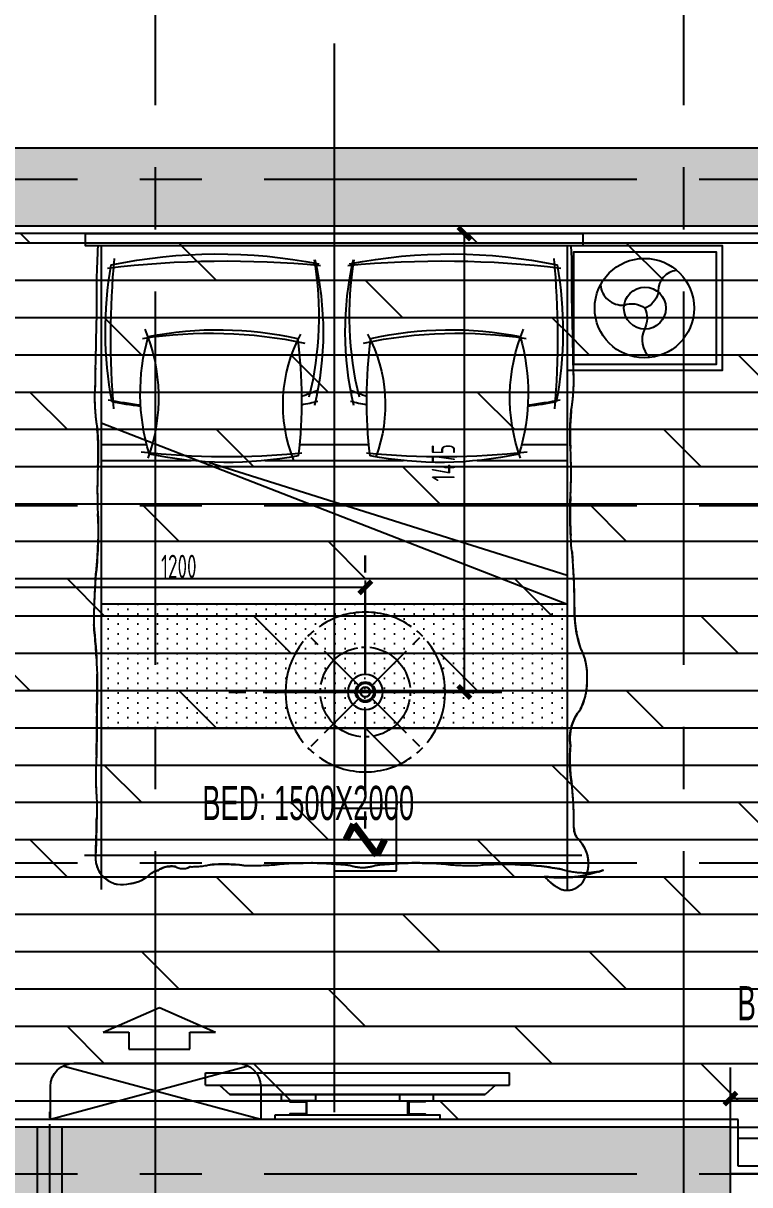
# Model space of a CAD drawing. Header units: millimetres. Extents: x -187744 to 2148, y -49419 to 6550.
# Drawn here: x -11191 to -8853, y -11747 to -8010 of the extents above; entities that cross this region are included whole.
import ezdxf
from ezdxf.enums import TextEntityAlignment as Align

# ---------------------------------------------------------------- set-up
doc = ezdxf.new("R2010")
doc.units = ezdxf.units.MM
doc.header["$LTSCALE"] = 1000
doc.header["$MEASUREMENT"] = 0
doc.set_wipeout_variables(frame=1)
for name, pattern in [('CENTER', [2, 1.25, -0.25, 0.25, -0.25]), ('DASH', [0.35, 0.25, -0.1]), ('DASHED2', [0.375, 0.25, -0.125]), ('HIDDEN2', [0.1875, 0.125, -0.0625]), ('M-CENTER', [1.8, 1.2, -0.2, 0.2, -0.2])]:
    doc.linetypes.add(name, pattern=pattern)
doc.layers.get('Defpoints').update_dxf_attribs({"color": 136})
for name, color, linetype in [('0w-梁1', 4, 'DASHED2'), ('1#f35层以上墙柱-col_建筑$0$1#f35层以上墙柱-col$0$Col_1#_2F$0$0q-柱填充', 251, 'Continuous'), ('AR-DIM-1', 50, 'Continuous'), ('AXIS_TEXT', 50, 'Continuous'), ('B1建筑尺寸', 7, 'Continuous'), ('BS-FURN', 250, 'DASH'), ('DOTE', 138, 'M-CENTER'), ('DS-FINISH', 20, 'Continuous'), ('FC-FLOOR', 138, 'Continuous'), ('FF-FURN', 51, 'Continuous'), ('FF-TEXT', 50, 'Continuous'), ('KT-HOLE', 211, 'Continuous'), ('RC-DIM-2', 50, 'Continuous'), ('RC-LIGHT', 2, 'Continuous'), ('WALL', 160, 'Continuous'), ('厨卫用具', 15, 'Continuous'), ('电讯设备-消防报警', 3, 'Continuous'), ('空_', 6, 'HIDDEN2')]:
    doc.layers.add(name, color=color, linetype=linetype)
doc.styles.add('Arch', font='hbsmall.shx', dxfattribs={"width": 0.75, "bigfont": 'hztxt.shx'})
doc.styles.add('COMPLEX', font='COMPLEX')
doc.styles.add('H-DIM', font='archs.shx', dxfattribs={"width": 0.7})
doc.dimstyles.new('H_DIM_1', dxfattribs={"dimscale": 0, "dimtxt": 2.5, "dimasz": 0.8, "dimexe": 2, "dimexo": 1.5, "dimgap": 0.6, "dimtad": 1, "dimdec": 0, "dimzin": 12, "dimdsep": 46, "dimtxsty": 'H-DIM', "dimblk": 'ARCHTICK', "dimcen": 0.125, "dimclrd": 44, "dimclre": 44, "dimclrt": 50, "dimadec": 0, "dimazin": 0, "dimtfac": 1, "dimtdec": 0, "dimtix": 1, "dimtmove": 2, "dimatfit": 3, "dimldrblk": 'ARCHTICK', "dimfxl": 1, "dimtvp": 1, "dimtolj": 1, "dimtzin": 0, "dimarcsym": 0})

# ---------------------------------------------------------------- blocks, each defined once
blk = doc.blocks.new('400X500床头几')
blk.add_wipeout([(-250, 225), (250, 225), (250, -175), (-250, -175)])
at = {"linetype": 'Continuous'}
blk.add_lwpolyline([(250, 225), (-250, 225), (-250, -175), (250, -175)], close=True, dxfattribs=at)
at = {"color": 59, "linetype": 'Continuous'}
blk.add_lwpolyline([(230, 205), (-230, 205), (-230, -155), (230, -155)], close=True, dxfattribs=at)
for points in [[(0, 25, -0.228099), (1.6, 92.5, 0.317646), (-15.8, 184.1)], [(-102.8, -96.3, 0.398826), (-43, -29.8, -0.069197), (-42.2, -22.9, -0.240714), (0, 25, 0.240714)], [(142.9, -50, 0.414712), (66.8, 15.3, -0.258086), (0, 25)]]:
    blk.add_lwpolyline(points, format="xyb", dxfattribs=at)
at = {"linetype": 'Continuous'}
blk.add_circle((1.6, 25), 160, dxfattribs=at)
at = {"color": 57, "linetype": 'Continuous'}
blk.add_circle((0, 25), 67.5, dxfattribs=at)
blk = doc.blocks.new('RT65HYHRTGRT')
for p, q in [((-489, 110), (-489, 150)), ((-489, 150), (489, 150)), ((489, 110), (489, 150)), ((-489, 110), (489, 110)), ((-444.1, 110), (-410.6, 80)), ((-410.6, 80), (410.6, 80)), ((410.6, 80), (-410.6, 80)), ((444.1, 110), (410.6, 80))]:
    blk.add_line(p, q)
at = {"linetype": 'ByBlock'}
for points in [[(-245, 80), (-135, 80), (-135, 60), (-245, 60)], [(245, 80), (135, 80), (135, 60), (245, 60)], [(-265, 15), (265, 15), (265, 0), (-265, 0)]]:
    blk.add_lwpolyline(points, close=True, dxfattribs=at)
at = {"color": 136, "linetype": 'ByBlock'}
for points in [[(-217.5, 15), (-162.5, 15), (-162.5, 60), (-217.5, 60), (-217.5, 57), (-165.5, 57), (-165.5, 18), (-217.5, 18)], [(217.5, 15), (162.5, 15), (162.5, 60), (217.5, 60), (217.5, 57), (165.5, 57), (165.5, 18), (217.5, 18)]]:
    blk.add_lwpolyline(points, close=True, dxfattribs=at)
blk = doc.blocks.new('A$C5D74754A')
at = {"color": 250}
blk.add_wipeout([(-750, -2000), (750, -2000), (750, -40), (-750, -40)], dxfattribs=at)
at = {"linetype": 'Continuous'}
h = blk.add_hatch(dxfattribs=at)
h.set_pattern_fill('DOTS', color=250, scale=20, angle=90, style=0)
h.set_pattern_definition([(90, (-33246.732, -179201.454), (-31.75, 15.875), [0, -31.75])])
h.paths.add_polyline_path([(-750, -1191.6), (-750, -1591.6), (750, -1591.6), (750, -1191.6)])
at = {"color": 251, "linetype": 'CENTER', "ltscale": 10}
blk.add_line((0, 611.5), (0, -2826.8), dxfattribs=at)
at = {"color": 0, "linetype": 'Continuous'}
for p, q in [((-750, -40), (-750, -2110.1)), ((750, -40), (750, -2110.1)), ((803.8, -2000), (-796.7, -2000))]:
    blk.add_line(p, q, dxfattribs=at)
at = {"color": 59, "linetype": 'Continuous'}
for p, q in [((750, -608.6), (-747.3, -1191.6)), ((-750, -679.6), (-603.2, -679.6)), ((-111.8, -679.6), (111.8, -679.6)), ((603.2, -679.6), (750, -679.6)), ((-460.2, -730.4), (-750, -730.4)), ((402.8, -736.2), (-750, -1098.9)), ((223.4, -730.4), (-223.4, -730.4)), ((750, -730.4), (460.2, -730.4))]:
    blk.add_line(p, q, dxfattribs=at)
at = {"color": 55, "linetype": 'Continuous'}
for p, q in [((750, -1191.6), (-750, -1191.6)), ((750, -1591.6), (-750, -1591.6))]:
    blk.add_line(p, q, dxfattribs=at)
at = {"color": 0, "linetype": 'Continuous'}
blk.add_lwpolyline([(-800, 0), (-800, -40), (800, -40), (800, 0), (-800, 0), (-800, -40)], dxfattribs=at)
at = {"color": 250, "linetype": 'Continuous'}
blk.add_lwpolyline([(764.4, -1542.6, 0.011501), (765.4, -1678.1, -0.027887), (764.1, -1831.9, 0.011645), (768.1, -2003.7, -0.522577), (657.1, -2091, -0.144021), (599, -2067.2, 0.173239), (565.8, -2048.7, 0.167481), (557.6, -2043.4, 0.159493), (509.9, -2036.9, -0.276026), (463.5, -2036.8, -0.058945), (399.6, -2030.6, 0.046791), (290.8, -2032.6, -0.023628), (190.8, -2030.5, 0.055897), (-51.3, -2032.9, -0.053528), (-91.8, -2039.8, -0.053528), (-132.3, -2032.9, 0.055897), (-374.4, -2030.5, -0.026973), (-462, -2032.6, 0.036947), (-599.8, -2030.6, 0.036442), (-734.8, -2045.7, -0.141351), (-865.6, -2048.2, 0.119346), (-678.1, -2068.6, -0.123892), (-731.4, -2110, -0.37589), (-805.7, -2076.7, -0.329446), (-788.7, -1951.9, 0.211134), (-771.8, -1910.9, -0.024888), (-765.1, -1773.9, 0.06219), (-760.4, -1646.7, 0.218233), (-793, -1530.5, -0.123513), (-814.3, -1430.6, -0.129887), (-793.7, -1334.7, 0.095063), (-773.8, -1202.3, -0.016498), (-768.2, -1052.3, 0.039412), (-760.4, -846.3, -0.025508), (-760.4, -692.1, 0.038458), (-763, -568.4, -0.058958), (-769.7, -431.3, -0.00267), (-764.9, -202.8, -0.013848), (-763.2, -40, -0.011292)], format="xyb", dxfattribs=at)
at = {"color": 57, "linetype": 'Continuous'}
for points in [[(760.6, -40, -0.018567), (764.9, -258.2, -0.00267), (769.7, -486.8, -0.058958), (763, -623.8, 0.038458), (760.4, -747.5, -0.025508), (760.4, -901.7, 0.039412), (768.2, -1107.7, -0.016498), (773.8, -1257.7)], [(773.8, -1257.7, 0.037552), (764.4, -1542.6)]]:
    blk.add_lwpolyline(points, format="xyb", dxfattribs=at)
at = {"color": 53, "linetype": 'Continuous'}
for centre, radius, start, end in [((-375.6, -1736.1), 1670.5, 78.7435, 101.8275), ((375.6, -1736.1), 1670.5, 78.1725, 101.2565), ((501.8, -312.9), 1238, 170.1485, 190.6384), ((-1054, -317.2), 1018.5, 346.621, 13.2374), ((1054, -317.2), 1018.5, 166.7626, 193.379), ((-501.8, -312.9), 1238, 349.3616, 9.8515), ((37.8, -514.4), 661.9, 163.9263, 197.1409), ((-373.6, -1488.4), 1178.9, 77.4734, 100.9863), ((373.6, -1488.4), 1178.9, 79.0137, 102.5266), ((-37.8, -514.4), 661.9, 342.8591, 16.0737), ((-1610, -535.4), 1505.1, 353.1514, 7.5533), ((1610, -535.4), 1505.1, 172.4467, 186.8486), ((-453.6, 793.5), 1360.3, 258.9234, 262.854), ((-266.2, 296.2), 863.1, 280.7671, 284.3206), ((266.2, 296.2), 863.1, 255.6794, 259.2329), ((453.6, 793.5), 1360.3, 277.146, 281.0766), ((-341.8, 470.4), 1206.6, 257.8979, 280.804), ((341.8, 470.4), 1206.6, 259.196, 282.1021)]:
    blk.add_arc(centre, radius, start, end, dxfattribs=at)
at = {"color": 59, "linetype": 'Continuous'}
for centre, radius, start, end in [((-349, -3271.7), 3183.5, 84.5029, 96.8565), ((1911.4, -333.4), 2630.3, 174.4826, 185.0365), ((-1140.6, -265.1), 1091.3, 346.1307, 9.5201), ((349, -3271.7), 3183.5, 83.1435, 95.4971), ((1140.6, -265.1), 1091.3, 170.4799, 193.8693), ((-1911.4, -333.4), 2630.3, 354.9635, 5.5174), ((-397.2, -1785.4), 1464.7, 78.0733, 98.6469), ((-1138.5, -527.6), 573.1, 340.1161, 22.5374), ((316.9, -550.5), 481.3, 151.9201, 200.3975), ((397.2, -1785.4), 1464.7, 81.3531, 101.9267), ((-316.9, -550.5), 481.3, 338.0476, 28.0799), ((1138.5, -527.6), 573.1, 157.4626, 199.8839), ((-322.5, 136), 695.2, 288.2384, 292.9676), ((322.5, 136), 695.2, 247.0324, 251.7616), ((-507.4, 530.6), 1088.8, 258.3661, 263.9028), ((507.4, 530.6), 1088.8, 276.0972, 281.6339), ((-348.4, 1658.4), 2377.3, 263.4156, 275.9103), ((348.4, 1658.4), 2377.3, 264.0897, 276.5844)]:
    blk.add_arc(centre, radius, start, end, dxfattribs=at)
blk = doc.blocks.new('空调室内挂机')
at = {"layer": '厨卫用具', "ltscale": 0.6}
for p, q in [((-171.9, -298.4), (0, 338.3)), ((0, 338.3), (-105.6, 338.3)), ((0, -338.3), (0, 338.3)), ((-180.6, 263.3), (-180.6, -263.3)), ((0, -338.3), (-171.9, 298.4)), ((-281.2, 168.7), (-360.4, -12.1)), ((-281.2, 168.7), (-281.2, 86.5)), ((-281.2, 86.5), (-225.8, 86.5)), ((-225.8, 86.5), (-225.8, -110.6)), ((-360.4, -12.1), (-281.2, -192.8)), ((-225.8, -110.6), (-281.2, -110.6)), ((-281.2, -110.6), (-281.2, -192.8)), ((-105.6, -338.3), (0, -338.3))]:
    blk.add_line(p, q, dxfattribs=at)
for centre, start, end in [((-105.6, 263.3), 90, 180), ((-105.6, -263.3), 180, 270)]:
    blk.add_arc(centre, 75, start, end, dxfattribs=at)
blk = doc.blocks.new('QBLOCK2019073115112111')
at = {"layer": 'DOTE'}
for p, q in [((-5092.1, -4386.9), (-5092.1, 4572.4)), ((-3392.1, -4386.9), (-3392.1, 4572.4)), ((-6542.9, 2575.1), (6625.8, 2575.1)), ((-6542.9, 1525.1), (6625.8, 1525.1)), ((-6542.9, 375.1), (6625.8, 375.1)), ((-6542.9, -624.9), (6625.8, -624.9))]:
    blk.add_line(p, q, dxfattribs=at)
at = {"layer": 'AXIS_TEXT', "style": 'COMPLEX', "width": 1.041667}
for p, p2 in [((-5892.1, 5527.8), (-5692.1, 5527.8)), ((-5892.1, 5527.8), (-5692.1, 5527.8)), ((-5192.1, 5527.8), (-4992.1, 5527.8)), ((-5192.1, 5527.8), (-4992.1, 5527.8)), ((-3492.1, 5527.8), (-3292.1, 5527.8)), ((-3492.1, 5527.8), (-3292.1, 5527.8)), ((-2592.1, 5527.8), (-2392.1, 5527.8)), ((-2592.1, 5527.8), (-2392.1, 5527.8)), ((-192.1, 5527.8), (7.9, 5527.8)), ((-192.1, 5527.8), (7.9, 5527.8)), ((2707.9, 5527.8), (2907.9, 5527.8)), ((2707.9, 5527.8), (2907.9, 5527.8)), ((4507.9, 5527.8), (4707.9, 5527.8)), ((4507.9, 5527.8), (4707.9, 5527.8)), ((5507.9, 5527.8), (5707.9, 5527.8)), ((5507.9, 5527.8), (5707.9, 5527.8)), ((-7660.5, 3713.1), (-7460.5, 3713.1)), ((-7660.5, 3713.1), (-7460.5, 3713.1)), ((7521.1, 3713.1), (7521.6, 3713.1)), ((7521.1, 3713.1), (7521.6, 3713.1)), ((-7660.5, 2463.1), (-7460.5, 2463.1)), ((-7660.5, 2463.1), (-7460.5, 2463.1)), ((7521.1, 2463.1), (7521.6, 2463.1)), ((7521.1, 2463.1), (7521.6, 2463.1)), ((-7660.5, 1413.1), (-7460.5, 1413.1)), ((-7660.5, 1413.1), (-7460.5, 1413.1)), ((7521.1, 1413.1), (7521.6, 1413.1)), ((7521.1, 1413.1), (7521.6, 1413.1)), ((-7660.5, 263.1), (-7460.5, 263.1)), ((-7660.5, 263.1), (-7460.5, 263.1)), ((7521.1, 263.1), (7521.6, 263.1)), ((7521.1, 263.1), (7521.6, 263.1)), ((-7660.5, -736.9), (-7460.5, -736.9)), ((-7660.5, -736.9), (-7460.5, -736.9)), ((7521.1, -736.9), (7521.6, -736.9)), ((7521.1, -736.9), (7521.6, -736.9)), ((-7660.5, -1436.9), (-7460.5, -1436.9)), ((-7660.5, -1436.9), (-7460.5, -1436.9)), ((7521.1, -1436.9), (7521.6, -1436.9)), ((7521.1, -1436.9), (7521.6, -1436.9)), ((-7660.5, -2536.9), (-7460.5, -2536.9)), ((-7660.5, -2536.9), (-7460.5, -2536.9)), ((7521.1, -2536.9), (7521.6, -2536.9)), ((7521.1, -2536.9), (7521.6, -2536.9)), ((-7660.5, -4136.9), (-7460.5, -4136.9)), ((-7660.5, -4136.9), (-7460.5, -4136.9)), ((7521.1, -4136.9), (7521.6, -4136.9)), ((7521.1, -4136.9), (7521.6, -4136.9)), ((-5892.1, -5349.9), (-5891.6, -5349.9)), ((-5892.1, -5349.9), (-5891.6, -5349.9)), ((-5192.1, -5349.9), (-5191.6, -5349.9)), ((-5192.1, -5349.9), (-5191.6, -5349.9)), ((-3492.1, -5351.1), (-3491.6, -5351.1)), ((-3492.1, -5351.1), (-3491.6, -5351.1)), ((-2592.1, -5349.9), (-2591.6, -5349.9)), ((-2592.1, -5349.9), (-2591.6, -5349.9)), ((-192.1, -5349.9), (-191.6, -5349.9)), ((-192.1, -5349.9), (-191.6, -5349.9)), ((2707.9, -5349.9), (2708.4, -5349.9)), ((2707.9, -5349.9), (2708.4, -5349.9)), ((4507.9, -5349.9), (4508.4, -5349.9)), ((4507.9, -5349.9), (4508.4, -5349.9)), ((5507.9, -5349.9), (5508.4, -5349.9)), ((5507.9, -5349.9), (5508.4, -5349.9))]:
    blk.add_attdef('A', text='', height=224, dxfattribs=at).set_placement(p, p2, align=Align.FIT)
blk = doc.blocks.new('A$C640C06CE')
at = {"color": 1, "linetype": 'Continuous'}
for p, q in [((0, 610.6), (0, 534.3)), ((0, 534.3), (0, 610.6)), ((0, 458), (0, 78.3)), ((0, 78.3), (0, 458)), ((-242.9, 242.9), (-212.5, 212.5)), ((-212.5, 212.5), (-242.9, 242.9)), ((212.5, 212.5), (242.9, 242.9)), ((242.9, 242.9), (212.5, 212.5)), ((-182.2, 182.2), (-31.1, 31.1)), ((-31.1, 31.1), (-182.2, 182.2)), ((31.1, 31.1), (182.2, 182.2)), ((182.2, 182.2), (31.1, 31.1)), ((610.6, 0), (534.3, 0)), ((534.3, 0), (610.6, 0)), ((-610.6, 0), (-534.3, 0)), ((-534.3, 0), (-610.6, 0)), ((-458, 0), (-78.3, 0)), ((-78.3, 0), (-458, 0)), ((-182.2, -182.2), (-31.1, -31.1)), ((-31.1, -31.1), (-182.2, -182.2)), ((31.1, -31.1), (182.2, -182.2)), ((182.2, -182.2), (31.1, -31.1)), ((78.3, 0), (458, 0)), ((458, 0), (78.3, 0)), ((0, -78.3), (0, -458)), ((0, -458), (0, -78.3)), ((-242.9, -242.9), (-212.5, -212.5)), ((-212.5, -212.5), (-242.9, -242.9)), ((212.5, -212.5), (242.9, -242.9)), ((242.9, -242.9), (212.5, -212.5)), ((0, -534.3), (0, -610.6)), ((0, -610.6), (0, -534.3))]:
    blk.add_line(p, q, dxfattribs=at)
at = {"color": 1, "linetype": 'Continuous', "extrusion": (0, 0, -1)}
for major_axis, start_param, end_param in [((-357.7, 0), 0.888621, 2.252972), ((349.2, 77.9), 4.06277, 4.162216), ((349.2, 77.9), 4.06277, 4.162216), ((-349.2, 77.9), 2.120969, 2.220415), ((-349.2, 77.9), 2.120969, 2.220415), ((-357.7, 1.2), -0.003333, 0.613772), ((357.7, 1.2), -0.613772, 0.003333), ((78.3, 0), 0.000513, 6.283698), ((78.3, 1), 3.385592, 4.494095), ((-78.3, 1), 1.78909, 2.897593), ((-39.1, 0.4), 3.131185, 9.41437), ((39.1, 0.4), 3.382419, 4.490922), ((-39.1, 0.4), 1.792263, 2.900766), ((357.7, 1.2), 2.52782, 3.144925), ((-78.3, 1), -1.352502, -0.243999), ((-39.1, 0.4), -1.349329, -0.240826), ((39.1, 0.4), 0.240826, 1.349329), ((78.3, 1), 0.243999, 1.352502), ((-357.7, 1.2), 3.13826, 3.755365), ((-349.2, 77.9), -1.020623, -0.921177), ((-349.2, 77.9), -1.020623, -0.921177), ((349.2, 77.9), 0.921177, 1.020623), ((349.2, 77.9), 0.921177, 1.020623), ((-357.7, 0), 4.030214, 5.394564)]:
    blk.add_ellipse((0, 0), major_axis=major_axis, ratio=1, start_param=start_param, end_param=end_param, dxfattribs=at)
at = {"color": 1, "linetype": 'Continuous'}
for major_axis, start_param, end_param in [((-141.1, 143.5), -0.608759, 0.008346), ((-145.8, 138.7), -0.825662, -0.726216), ((-145.8, 138.7), -0.825662, -0.726216), ((-142.5, 142), 4.028499, 5.392849), ((-144.3, 140.2), -0.014456, 0.602649), ((-171.4, 105.5), 0.467757, 0.567203), ((-171.4, 105.5), 0.467757, 0.567203), ((-32.1, 30.1), 3.109878, 9.393063), ((-32.1, 30.1), 0.2, 1.308503), ((-14.8, 16.2), 3.186593, 9.469778), ((-31, 31.2), -1.336602, -0.228099), ((-15.1, 16), 0.25847, 1.366973), ((-16.1, 15), -1.374959, -0.266456), ((-15.1, 16), 3.400063, 4.508566), ((-32.1, 30.1), 3.341592, 4.450095), ((-171.4, 105.5), 3.609349, 3.708795), ((-171.4, 105.5), 3.609349, 3.708795), ((-142.5, 142), 0.886906, 2.251257), ((-31, 31.2), 1.804991, 2.913494), ((-16.1, 15), 1.766633, 2.875136), ((-144.3, 140.2), 3.127137, 3.744242), ((-141.1, 143.5), 2.532833, 3.149938), ((-145.8, 138.7), 2.315931, 2.415377), ((-145.8, 138.7), 2.315931, 2.415377)]:
    blk.add_ellipse((0, 0), major_axis=major_axis, ratio=1, start_param=start_param, end_param=end_param, dxfattribs=at)
blk = doc.blocks.new('I-Smk')
at = {"layer": '电讯设备-消防报警', "color": 151, "const_width": 45}
for points in [[(-100, 75), (0, 125)], [(100, -75), (-100, 75)], [(100, -75), (0, -125)]]:
    blk.add_lwpolyline(points, dxfattribs=at)
blk = doc.blocks.new('I-SMK2')
at = {"layer": '电讯设备-消防报警'}
blk.add_lwpolyline([(-200, 200), (200, 200), (200, -200), (-200, -200)], close=True, dxfattribs=at)
at = {"layer": '电讯设备-消防报警', "color": 151, "const_width": 45}
for points in [[(-100, 75), (0, 125)], [(-100, 75), (0, 125)], [(100, -75), (-100, 75)], [(100, -75), (-100, 75)], [(100, -75), (0, -125)], [(100, -75), (0, -125)]]:
    blk.add_lwpolyline(points, dxfattribs=at)
at = {"layer": '电讯设备-消防报警'}
blk.add_blockref('I-Smk', (0, 0), dxfattribs=at)
blk = doc.blocks.new('_ArchTick')
at = {"color": 0, "linetype": 'ByBlock', "const_width": 0.4}
blk.add_lwpolyline([(-0.5, -0.5), (0.5, 0.5)], dxfattribs=at)
blk = doc.blocks.new('*D126')
at = {"layer": 'Defpoints', "color": 0, "linetype": 'ByBlock', "transparency": 16777216}
for p in [(-10419.4, -8686.5, 0), (-9771.3, -8686.5), (-10419.4, -10161.5)]:
    blk.add_point(p, dxfattribs=at)
at = {"layer": 'RC-DIM-2', "color": 44, "linetype": 'ByBlock', "lineweight": -2, "transparency": 16777216}
for p, q in [((-10344.4, -8686.5), (-9671.3, -8686.5)), ((-9771.3, -10161.5), (-9771.3, -8686.5)), ((-10344.4, -10161.5), (-9671.3, -10161.5))]:
    blk.add_line(p, q, dxfattribs=at)
at = {"layer": 'RC-DIM-2', "color": 44, "linetype": 'ByBlock', "lineweight": -2, "transparency": 16777216, "xscale": 40.00000000000002, "yscale": 40.00000000000002, "zscale": 40.00000000000002}
for p, rotation in [((-9771.3, -8686.5), 90), ((-9771.3, -10161.5), 270)]:
    blk.add_blockref('_ArchTick', p, dxfattribs=dict(at, rotation=rotation))
at = {"layer": 'RC-DIM-2', "color": 50, "linetype": 'ByBlock', "transparency": 16777216, "insert": (-9838.8, -9424), "char_height": 75, "attachment_point": 5, "rotation": 90, "style": 'H-DIM'}
blk.add_mtext('\\A1;1475', dxfattribs=at)
blk = doc.blocks.new('*D127')
at = {"layer": 'Defpoints', "color": 0, "linetype": 'ByBlock', "transparency": 16777216}
for p in [(-11290.7, -9727.4), (-10090.2, -9727.4, 0), (-11290.7, -9824.9)]:
    blk.add_point(p, dxfattribs=at)
at = {"layer": 'RC-DIM-2', "color": 44, "linetype": 'ByBlock', "lineweight": -2, "transparency": 16777216}
for p, q in [((-11290.7, -9802.4), (-11290.7, -9924.9)), ((-10090.2, -9824.9), (-11290.7, -9824.9)), ((-10090.2, -9802.4), (-10090.2, -9924.9))]:
    blk.add_line(p, q, dxfattribs=at)
at = {"layer": 'RC-DIM-2', "color": 44, "linetype": 'ByBlock', "lineweight": -2, "transparency": 16777216, "xscale": 40.00000000000002, "yscale": 40.00000000000002, "zscale": 40.00000000000002, "rotation": 180}
blk.add_blockref('_ArchTick', (-11290.7, -9824.9), dxfattribs=at)
at = {"layer": 'RC-DIM-2', "color": 44, "linetype": 'ByBlock', "lineweight": -2, "transparency": 16777216, "xscale": 40.00000000000002, "yscale": 40.00000000000002, "zscale": 40.00000000000002}
blk.add_blockref('_ArchTick', (-10090.2, -9824.9), dxfattribs=at)
at = {"layer": 'RC-DIM-2', "color": 50, "linetype": 'ByBlock', "transparency": 16777216, "insert": (-10690.4, -9757.4), "char_height": 75, "attachment_point": 5, "style": 'H-DIM'}
blk.add_mtext('\\A1;1200', dxfattribs=at)
blk = doc.blocks.new('A$C1E787874')
for p, q in [((0, 40), (200, 40)), ((0, -40), (200, -40))]:
    blk.add_line(p, q)
at = {"linetype": 'DASH', "ltscale": 0.2}
blk.add_line((-50, 0), (250, 0), dxfattribs=at)
blk = doc.blocks.new('B1柱子')
at = {"layer": '1#f35层以上墙柱-col_建筑$0$1#f35层以上墙柱-col$0$Col_1#_2F$0$0q-柱填充'}
h = blk.add_hatch(color=256, dxfattribs=at)
h.dxf.hatch_style = 1
h.paths.add_polyline_path([(613491.3, 98134.3), (613491.3, 97534.3), (613741.3, 97534.3), (613741.3, 97884.3), (616791.3, 97884.3), (616791.3, 96234.4), (616991.3, 96234.4), (616991.3, 98584.3), (616991.3, 99384.3), (616741.3, 99384.3), (616741.3, 98134.3)])
h = blk.add_hatch(color=256, dxfattribs=at)
h.dxf.hatch_style = 1
h.paths.add_polyline_path([(613491.3, 95334.3), (613491.3, 94734.4), (614191.3, 94734.3), (614191.3, 94334.4), (614441.3, 94334.4), (614441.3, 94734.4), (615891.3, 94734.3), (615891.3, 94334.4), (616141.3, 94334.4), (616141.3, 94984.3), (613741.3, 94984.3), (613741.3, 95334.3)])
at = {"layer": 'WALL'}
for points in [[(613491.3, 98134.3), (613491.3, 97534.3), (613741.3, 97534.3), (613741.3, 97884.3), (616791.3, 97884.3), (616791.3, 96234.4), (616991.3, 96234.4), (616991.3, 98584.3), (616991.3, 98584.3), (616991.3, 99384.3), (616741.3, 99384.3), (616741.3, 98134.3)], [(613491.3, 95334.3), (613491.3, 94734.4), (614191.3, 94734.3), (614191.3, 94334.4), (614441.3, 94334.4), (614441.3, 94734.4), (615891.3, 94734.3), (615891.3, 94334.4), (616141.3, 94334.4), (616141.3, 94984.3), (613741.3, 94984.3), (613741.3, 95334.3)]]:
    blk.add_lwpolyline(points, close=True, dxfattribs=at)
at = {"layer": 'KT-HOLE', "rotation": 90}
for p in [(613951.3, 94784.2), (613951.3, 94734.2)]:
    blk.add_blockref('A$C1E787874', p, dxfattribs=at)
blk = doc.blocks.new('liang00000000')
at = {"layer": '0w-梁1', "linetype": 'DASHED2'}
blk.add_line((4069398.2, -1397655.4), (4077148.2, -1397655.3), dxfattribs=at)
blk = doc.blocks.new('A$C5A535B59')
at = {"layer": 'BS-FURN', "ltscale": 0.5}
h = blk.add_hatch(dxfattribs=at)
h.set_pattern_fill('DOTS', color=256, scale=20, angle=90, style=0)
h.set_pattern_definition([(90, (31716.882, -173026.844), (31.75, 15.875), [0, -31.75])])
h.paths.add_polyline_path([(-2279.9, 4983), (-2279.9, 4583), (-779.9, 4583), (-779.9, 4983)])
for p, q in [((-1529.9, 6786.1), (-1529.9, 3347.8)), ((-2279.9, 6134.6), (-2279.9, 4064.5)), ((-779.9, 6134.6), (-779.9, 4064.5)), ((-2279.9, 5566.1), (-782.6, 4983)), ((-2133.1, 5495), (-2279.9, 5495)), ((-1418.1, 5495), (-1641.6, 5495)), ((-779.9, 5495), (-926.6, 5495)), ((-2279.9, 5444.2), (-1990, 5444.2)), ((-1932.6, 5438.4), (-779.9, 5075.7)), ((-1753.3, 5444.2), (-1306.4, 5444.2)), ((-1069.7, 5444.2), (-779.9, 5444.2)), ((-2279.9, 4983), (-779.9, 4983)), ((-2279.9, 4583), (-779.9, 4583)), ((-2333.6, 4174.6), (-733.1, 4174.6)), ((-1943.9, 3434.6), (-1943.9, 3474.6)), ((-1943.9, 3474.6), (-965.9, 3474.6)), ((-965.9, 3434.6), (-965.9, 3474.6)), ((-1943.9, 3434.6), (-965.9, 3434.6)), ((-1899, 3434.6), (-1865.5, 3404.6)), ((-1865.5, 3404.6), (-1044.2, 3404.6)), ((-1044.2, 3404.6), (-1865.5, 3404.6)), ((-1010.7, 3434.6), (-1044.2, 3404.6))]:
    blk.add_line(p, q, dxfattribs=at)
at = {"layer": 'BS-FURN', "ltscale": 0.5, "elevation": 0}
blk.add_lwpolyline([(-729.9, 6174.6), (-729.9, 6134.6), (-2329.9, 6134.6), (-2329.9, 6174.6), (-729.9, 6174.6), (-729.9, 6134.6)], dxfattribs=at)
for points in [[(-2290.5, 6134.6, 0.018567), (-2294.7, 5916.4, 0.00267), (-2299.5, 5687.9, 0.058958), (-2292.9, 5550.8, -0.038458), (-2290.3, 5427.1, 0.025508), (-2290.3, 5272.9, -0.039412), (-2298, 5066.9, 0.016498), (-2303.7, 4916.9)], [(-2294.2, 4632.1, -0.011501), (-2295.3, 4496.5, 0.027887), (-2294, 4342.7, -0.011645), (-2297.9, 4170.9, 0.522577), (-2187, 4083.6, 0.144021), (-2128.8, 4107.4, -0.173239), (-2095.6, 4125.9, -0.167481), (-2087.5, 4131.2, -0.159493), (-2039.8, 4137.7, 0.276026), (-1993.4, 4137.8, 0.058945), (-1929.5, 4144, -0.046791), (-1820.7, 4142, 0.023628), (-1720.7, 4144.1, -0.055897), (-1478.6, 4141.7, 0.053528), (-1438, 4134.9, 0.053528), (-1397.5, 4141.7, -0.055897), (-1155.4, 4144.1, 0.026973), (-1067.8, 4142, -0.036947), (-930, 4144, -0.036442), (-795.1, 4128.9, 0.141351), (-664.2, 4126.4, -0.119346), (-851.8, 4106.1, 0.123892), (-798.4, 4064.6, 0.37589), (-724.2, 4097.9, 0.329446), (-741.2, 4222.7, -0.211134), (-758.1, 4263.7, 0.024888), (-764.8, 4400.7, -0.06219), (-769.5, 4527.9, -0.218233), (-736.8, 4644.1, 0.123513), (-715.5, 4744, 0.129887), (-736.2, 4839.9, -0.095063), (-756, 4972.3, 0.016498), (-761.7, 5122.3, -0.039412), (-769.4, 5328.3, 0.025508), (-769.4, 5482.5, -0.038458), (-766.8, 5606.2, 0.058958), (-760.2, 5743.3, 0.00267), (-765, 5971.8, 0.013848), (-766.6, 6134.6, 0.011292)], [(-427.1, 6055.9, 0.398826), (-486.9, 5989.4, -0.069197), (-487.6, 5982.5, -0.240714), (-529.9, 5934.6, 0.240714)], [(-672.8, 6009.6, 0.414712), (-596.7, 5944.3, -0.258086), (-529.9, 5934.6)], [(-529.9, 5934.6, -0.228099), (-531.5, 5867.1, 0.317646), (-514.1, 5775.6)], [(-2303.7, 4916.9, -0.037552), (-2294.2, 4632.1)]]:
    blk.add_lwpolyline(points, format="xyb", dxfattribs=at)
for points in [[(-779.9, 5734.6), (-279.9, 5734.6), (-279.9, 6134.6), (-779.9, 6134.6)], [(-759.9, 5754.6), (-299.9, 5754.6), (-299.9, 6114.6), (-759.9, 6114.6)]]:
    blk.add_lwpolyline(points, close=True, dxfattribs=at)
at = {"layer": 'BS-FURN', "ltscale": 0.5}
for points in [[(-1699.9, 3404.6), (-1589.9, 3404.6), (-1589.9, 3384.6), (-1699.9, 3384.6)], [(-1209.9, 3404.6), (-1319.9, 3404.6), (-1319.9, 3384.6), (-1209.9, 3384.6)], [(-1672.4, 3339.6), (-1617.4, 3339.6), (-1617.4, 3384.6), (-1672.4, 3384.6), (-1672.4, 3381.6), (-1620.4, 3381.6), (-1620.4, 3342.6), (-1672.4, 3342.6)], [(-1237.4, 3339.6), (-1292.4, 3339.6), (-1292.4, 3384.6), (-1237.4, 3384.6), (-1237.4, 3381.6), (-1289.4, 3381.6), (-1289.4, 3342.6), (-1237.4, 3342.6)], [(-1719.9, 3339.6), (-1189.9, 3339.6), (-1189.9, 3324.6), (-1719.9, 3324.6)]]:
    blk.add_lwpolyline(points, close=True, dxfattribs=at)
for centre, radius in [((-531.5, 5934.6), 160), ((-529.9, 5934.6), 67.5)]:
    blk.add_circle(centre, radius, dxfattribs=at)
for centre, radius, start, end in [((381.5, 5841.2), 2630.3, 174.4826, 185.0365), ((-1905.4, 4438.5), 1670.5, 78.7435, 101.8275), ((-1154.3, 4438.5), 1670.5, 78.1725, 101.2565), ((-3441.2, 5841.2), 2630.3, 354.9635, 5.5174), ((-1028.1, 5861.7), 1238, 170.1485, 190.6384), ((-1878.8, 2902.9), 3183.5, 84.5029, 96.8565), ((-2670.4, 5909.5), 1091.3, 346.1307, 9.5201), ((-2583.9, 5857.4), 1018.5, 346.621, 13.2374), ((-475.8, 5857.4), 1018.5, 166.7626, 193.379), ((-1180.9, 2902.9), 3183.5, 83.1435, 95.4971), ((-389.3, 5909.5), 1091.3, 170.4799, 193.8693), ((-2031.6, 5861.7), 1238, 349.3616, 9.8515), ((-2668.3, 5647), 573.1, 340.1161, 22.5374), ((-391.4, 5647), 573.1, 157.4626, 199.8839), ((-1492.1, 5660.2), 661.9, 163.9263, 197.1409), ((-1927, 4389.2), 1464.7, 78.0733, 98.6469), ((-1903.5, 4686.2), 1178.9, 77.4734, 100.9863), ((-1212.9, 5624.1), 481.3, 151.9201, 201.9524), ((-3139.8, 5639.2), 1505.1, 353.1514, 7.5533), ((-1132.7, 4389.2), 1464.7, 81.3531, 101.9267), ((80.1, 5639.2), 1505.1, 172.4467, 186.8486), ((-1846.8, 5624.1), 481.3, 339.6025, 28.0799), ((-1156.2, 4686.2), 1178.9, 79.0137, 102.5266), ((-1567.6, 5660.2), 661.9, 342.8591, 16.0737), ((-1852.3, 6310.6), 695.2, 288.2384, 292.9676), ((-1207.4, 6310.6), 695.2, 247.0324, 251.7616), ((-2037.3, 6705.2), 1088.8, 258.3661, 263.9028), ((-1983.5, 6968.1), 1360.3, 258.9234, 262.854), ((-1796.1, 6470.8), 863.1, 280.7671, 284.3206), ((-1263.6, 6470.8), 863.1, 255.6794, 259.2329), ((-1076.2, 6968.1), 1360.3, 277.146, 281.0766), ((-1022.4, 6705.2), 1088.8, 276.0972, 281.6339), ((-1878.2, 7833), 2377.3, 263.4156, 275.9103), ((-1871.6, 6645), 1206.6, 257.8979, 280.804), ((-1181.5, 7833), 2377.3, 264.0897, 276.5844), ((-1188.1, 6645), 1206.6, 259.196, 282.1021)]:
    blk.add_arc(centre, radius, start, end, dxfattribs=at)
blk = doc.blocks.new('*D456')
at = {"layer": 'AR-DIM-1', "color": 44, "lineweight": -2, "transparency": 16777216}
for p, q in [((-8915.4, -11636.5), (-8915.4, -11369.2)), ((-7465.4, -11636.5), (-7465.4, -11369.2)), ((-8915.4, -11469.2), (-7465.4, -11469.2))]:
    blk.add_line(p, q, dxfattribs=at)
at = {"layer": 'Defpoints', "color": 0, "transparency": 16777216}
for p in [(-7465.4, -11469.2), (-8915.4, -11711.5), (-7465.4, -11711.5)]:
    blk.add_point(p, dxfattribs=at)
at = {"layer": 'AR-DIM-1', "color": 44, "lineweight": -2, "transparency": 16777216, "xscale": 40.00000021875685, "yscale": 40.00000021875685, "zscale": 40.00000021875685, "rotation": 180}
blk.add_blockref('_ArchTick', (-8915.4, -11469.2), dxfattribs=at)
at = {"layer": 'AR-DIM-1', "color": 44, "lineweight": -2, "transparency": 16777216, "xscale": 40.00000021875685, "yscale": 40.00000021875685, "zscale": 40.00000021875685}
blk.add_blockref('_ArchTick', (-7465.4, -11469.2), dxfattribs=at)
at = {"layer": 'AR-DIM-1', "color": 50, "transparency": 16777216, "insert": (-8190.4, -11376.7), "char_height": 125, "attachment_point": 5, "style": 'H-DIM'}
blk.add_mtext('\\A1;1450', dxfattribs=at)

msp = doc.modelspace()

# ---------------------------------------------------------------- block references
at = {"layer": 'BS-FURN'}
msp.add_blockref('A$C5A535B59', (-8660.5, -14861.1), dxfattribs=at)

# ---------------------------------------------------------------- next in the draw order: linework, layer by layer
at = {"layer": 'DS-FINISH'}
for p, q in [((-8890.4, -11536.5), (-11290.7, -11536.5)), ((-8890.4, -11686.5), (-8890.4, -11536.5)), ((-7490.4, -11686.5), (-8890.4, -11686.5))]:
    msp.add_line(p, q, dxfattribs=at)
at = {"layer": 'WALL'}
for p, q in [((-9065.4, -11561.5), (-10765.2, -11561.5)), ((-7465.4, -11711.5), (-8915.4, -11711.5))]:
    msp.add_line(p, q, dxfattribs=at)

# ---------------------------------------------------------------- next in the draw order: block references
msp.add_blockref('B1柱子', (-625056.7, -106545.8))
at = {"layer": 'FF-FURN', "rotation": 359.9999989821044}
msp.add_blockref('RT65HYHRTGRT', (-10115.4, -11536.5), dxfattribs=at)

# ---------------------------------------------------------------- next in the draw order: texts
at = {"layer": 'FF-TEXT', "color": 50, "style": 'Arch', "width": 0.6}
msp.add_text('BED ROOM', height=110, dxfattribs=at).set_placement((-8892.2, -11217.7, 0))

# ---------------------------------------------------------------- next in the draw order: dimensions: what is measured, and where the dimension line sits
at = {"layer": 'AR-DIM-1'}
dim = msp.add_linear_dim(base=(-7465.4, -11469.2), p1=(-8915.4, -11711.5), p2=(-7465.4, -11711.5), dimstyle='H_DIM_1', override={"dimscale": 50, "dimfxl": 4, "dimfxlon": 1}, dxfattribs=at)
dim.commit()
dim.dimension.update_dxf_attribs({"geometry": '*D456', "text_midpoint": (-8190.4, -11376.7)})

# ---------------------------------------------------------------- next in the draw order: block references
at = {"layer": 'FF-FURN', "linetype": 'Continuous', "rotation": 180}
msp.add_blockref('400X500床头几', (-9190.4, -8901.5), dxfattribs=at)

# ---------------------------------------------------------------- next in the draw order: block references
at = {"layer": 'FF-FURN', "extrusion": (0, 0, -1), "zscale": -1}
msp.add_blockref('A$C5D74754A', (10190.4, -8686.5), dxfattribs=at)

# ---------------------------------------------------------------- next in the draw order: hatches: boundary and pattern name
at = {"layer": 'FC-FLOOR', "linetype": 'ByBlock'}
h = msp.add_hatch(dxfattribs=at)
h.set_pattern_fill('DOLMIT', color=250, scale=480, style=0)
h.set_pattern_definition([(360, (-8290.36, -10636.46), (4e-14, -120), []), (315, (-8290.36, -10636.46), (-240, -240), [169.706, -339.41])])
h.paths.add_polyline_path([(-7490.4, -10636.5), (-7490.4, -11686.5), (-8890.4, -11686.5), (-8890.4, -11536.5), (-11290.7, -11536.5), (-11290.1, -8686.5), (-8290.4, -8686.5), (-8290.4, -10636.5)])

# ---------------------------------------------------------------- next in the draw order: linework, layer by layer
at = {"layer": 'DS-FINISH', "elevation": 0}
msp.add_lwpolyline([(-7490.4, -10711.5), (-7490.4, -10636.5), (-8290.4, -10636.5), (-8290.4, -8686.5), (-11290.1, -8686.5)], dxfattribs=at)
at = {"layer": 'WALL'}
msp.add_line((-8265.4, -8411.5), (-12165.4, -8411.5), dxfattribs=at)

# ---------------------------------------------------------------- next in the draw order: block references
at = {"layer": '0w-梁1'}
msp.add_blockref('liang00000000', (-4078313.6, 1386093.9), dxfattribs=at)
at = {"layer": 'B1建筑尺寸', "linetype": 'Continuous'}
msp.add_blockref('QBLOCK2019073115112111', (-5673.3, -11086.6), dxfattribs=at)
at = {"layer": 'RC-LIGHT', "color": 251, "xscale": -0.7188480000000002, "yscale": 0.7188480000000002, "zscale": 0.7188479999999996, "rotation": 270.0000562116062}
msp.add_blockref('A$C640C06CE', (-10090.2, -10161.5), dxfattribs=at)
at = {"layer": '电讯设备-消防报警', "xscale": -0.4999999999999999, "yscale": 0.4999999999999999, "zscale": 0.4999999999999999, "rotation": 270}
msp.add_blockref('I-SMK2', (-10090.2, -10636.5), dxfattribs=at)
at = {"layer": '空_', "ltscale": 1.066667, "extrusion": (0, 0, -1), "zscale": -1, "rotation": 270}
msp.add_blockref('空调室内挂机', (10765.2, -11536.5), dxfattribs=at)

# ---------------------------------------------------------------- next in the draw order: texts
at = {"layer": 'FF-TEXT', "color": 50, "style": 'Arch', "width": 0.6}
msp.add_text('BED: 1500X2000', height=110, dxfattribs=at).set_placement((-10614.9, -10573.3, 0))

# ---------------------------------------------------------------- next in the draw order: dimensions: what is measured, and where the dimension line sits
at = {"layer": 'RC-DIM-2', "linetype": 'ByBlock'}
dim = msp.add_linear_dim(base=(-9771.3, -8686.5), p1=(-10419.4, -10161.5), p2=(-10419.4, -8686.5, 0), angle=90, dimstyle='H_DIM_1', override={"dimscale": 50, "dimtxt": 1.5}, dxfattribs=at)
dim.commit()
dim.dimension.update_dxf_attribs({"geometry": '*D126', "text_midpoint": (-9838.8, -9424)})
dim = msp.add_linear_dim(base=(-11290.6559, -9824.9364), p1=(-10090.2101, -9727.3817, 0), p2=(-11290.6559, -9727.382), dimstyle='H_DIM_1', override={"dimscale": 50, "dimtxt": 1.5}, dxfattribs=at)
dim.commit()
dim.dimension.update_dxf_attribs({"geometry": '*D127', "text_midpoint": (-10690.433, -9757.4364)})

doc.saveas('drawing.dxf')
